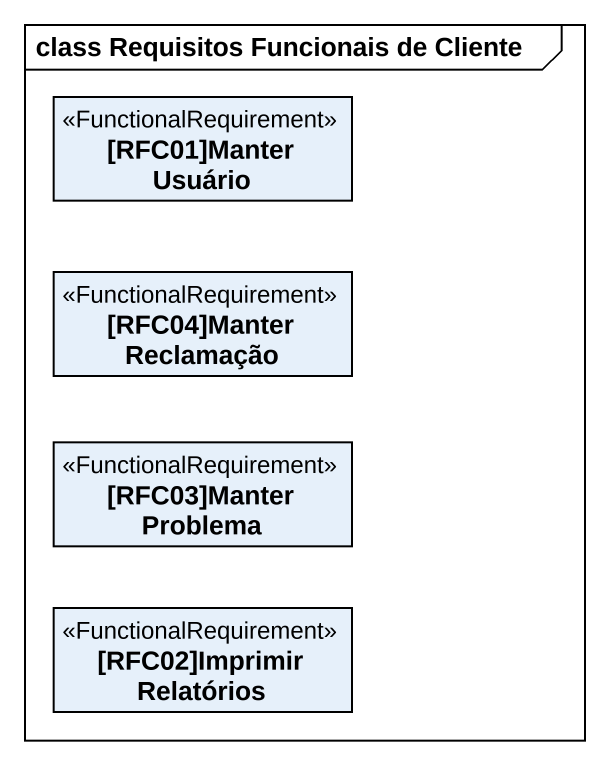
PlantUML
@startuml
mainframe class Requisitos Funcionais de Cliente
hide circle
hide empty members
class "[RFC01]Manter Usuário" as RFC01_Manter_Usuário <<FunctionalRequirement>>
class "[RFC04]Manter Reclamação" as RFC04_Manter_Reclamação <<FunctionalRequirement>>
class "[RFC03]Manter Problema" as RFC03_Manter_Problema <<FunctionalRequirement>>
class "[RFC02]Imprimir Relatórios" as RFC02_Imprimir_Relatórios <<FunctionalRequirement>>
@enduml
